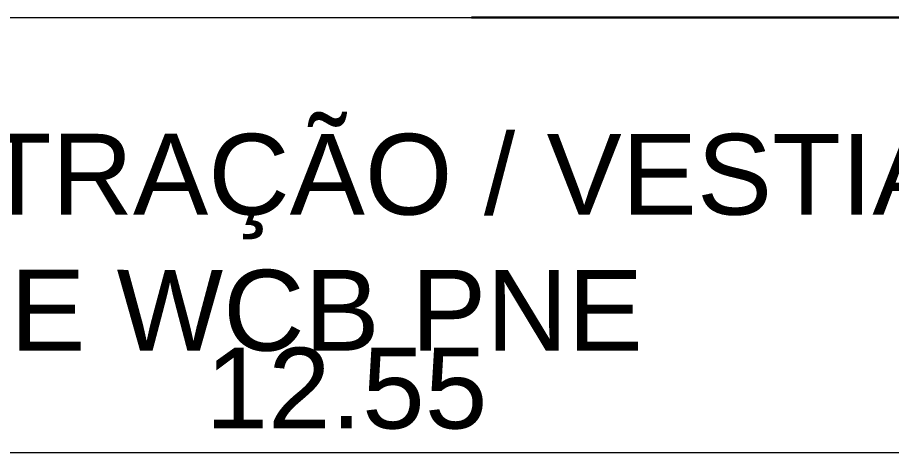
# Model space of a CAD drawing. Header units: metres. Extents: x 5 to 242, y -3 to 162.
# Drawn here: x 184.99 to 190.41, y 77.75 to 80.45 of the extents above; entities that cross this region are included whole.
import ezdxf

# ---------------------------------------------------------------- set-up
doc = ezdxf.new("R2010")
doc.units = ezdxf.units.M
doc.layers.add('1053_ARQ_BASE_MATADOURO_dwg', color=7, linetype='Continuous', lineweight=5, true_color=0x767676)
for name, color, linetype, lineweight in [('A-COTAS', 7, 'Continuous', 9), ('A-PAREDE', 7, 'Continuous', 30), ('A-TEXTO1', 7, 'Continuous', 5), ('A-WALL', 7, 'Continuous', 9)]:
    doc.layers.add(name, color=color, linetype=linetype, lineweight=lineweight)
doc.styles.add('Arial', font='arial.ttf', dxfattribs={"height": 0.5})

# ---------------------------------------------------------------- blocks, each defined once
blk = doc.blocks.new('1053_ARQ_BASE_MATADOURO_dwg_arq geral tgov-4039641-TÉRREO 1_20')
at = {"layer": 'A-COTAS', "color": 253, "true_color": 0xaaaaaa}
blk.add_line((24.2107, -5.4327), (36.6357, -5.4327), dxfattribs=at)
at = {"layer": 'A-PAREDE', "color": 253, "true_color": 0xaaaaaa}
blk.add_line((36.4982, -2.7403), (31.1982, -2.7403), dxfattribs=at)
at = {"layer": 'A-COTAS', "insert": (30.4232, -4.784), "char_height": 0.5, "width": 2.093205, "attachment_point": 2, "line_spacing_factor": 0.941778, "style": 'Arial'}
blk.add_mtext('12.55', dxfattribs=at)
at = {"layer": 'A-TEXTO1', "char_height": 0.5, "attachment_point": 1, "rotation": 359.9922, "line_spacing_factor": 0.941778, "style": 'Arial'}
for s, insert, width in [('ADMINISTRAÇÃO / VESTIÁRIO', (25.2603, -3.4597), 12.087952), ('E WCB PNE', (28.3406, -4.302), 4.676048)]:
    blk.add_mtext(s, dxfattribs=dict(at, insert=insert, width=width))
blk = doc.blocks.new('1053_ARQ_BASE_MATADOURO_dwg-3625622-TÉRREO 1_20')
blk.add_blockref('1053_ARQ_BASE_MATADOURO_dwg_arq geral tgov-4039641-TÉRREO 1_20', (130.2098, 83.186))

msp = doc.modelspace()

# ---------------------------------------------------------------- linework, layer by layer
at = {"layer": 'A-WALL', "color": 253, "true_color": 0xbbb2aa}
msp.add_line((180.6068, 80.4457), (193.3068, 80.4457), dxfattribs=at)

# ---------------------------------------------------------------- block references
at = {"layer": '1053_ARQ_BASE_MATADOURO_dwg', "color": 253, "true_color": 0xaaaaaa}
msp.add_blockref('1053_ARQ_BASE_MATADOURO_dwg-3625622-TÉRREO 1_20', (26.3988, 0), dxfattribs=at)

doc.saveas('drawing.dxf')
